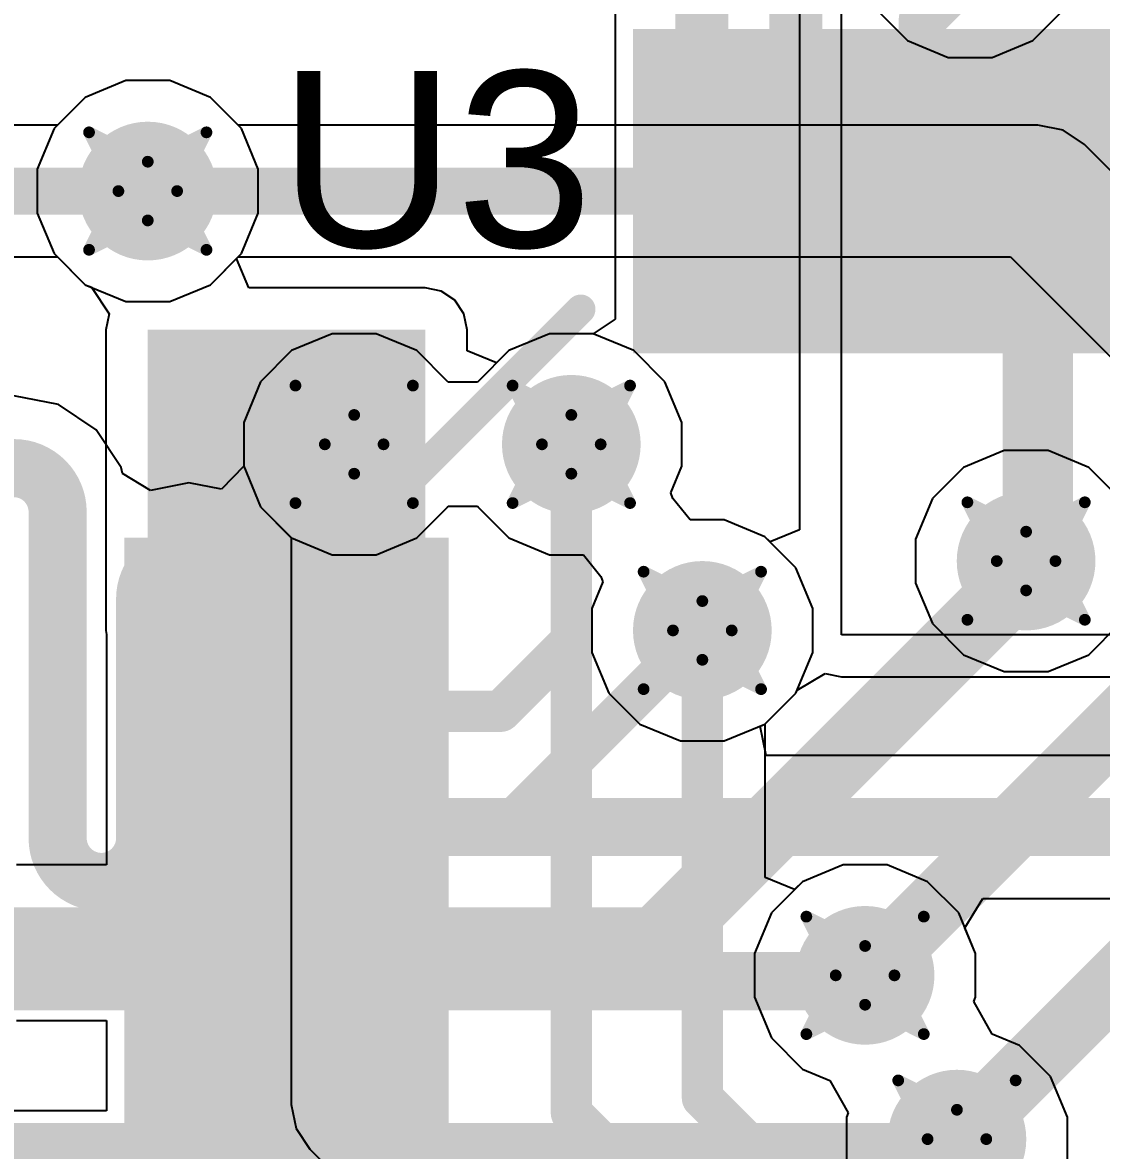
# Model space of a CAD drawing. Header units: inches. Extents: x -3 to 289, y -11 to 89.
# Drawn here: x 91.146 to 95.813, y 24.93 to 29.808 of the extents above; entities that cross this region are included whole.
import ezdxf

# ---------------------------------------------------------------- set-up
doc = ezdxf.new("R2010")
doc.units = ezdxf.units.IN
for name, color, linetype in [('Bottom Layer', 5, 'Continuous'), ('Drill Drawing', 1, 'Continuous'), ('Layer 1', 16, 'Continuous'), ('Layer 2', 76, 'Continuous'), ('Top Layer', 1, 'Continuous'), ('Top Overlay', 2, 'Continuous'), ('Top Paste', 8, 'Continuous'), ('Top Solder', 216, 'Continuous'), ('Via Holes', 16, 'Continuous')]:
    doc.layers.add(name, color=color, linetype=linetype)
doc.styles.add('Arial', font='', dxfattribs={"height": 0.2})
doc.styles.get('Arial').set_extended_font_data('Arial')

# ---------------------------------------------------------------- blocks, each defined once
blk = doc.blocks.new('EFM32WG380F256_B_QFP100R_10')
at = {"layer": 'Top Layer'}
for points in [[(3.35000092, 7.14999967), (3.35000092, 8.34999981), (3.65000032, 8.34999981), (3.65000032, 7.14999967)], [(3.84999992, 7.14999967), (3.84999992, 8.34999981), (4.14999932, 8.34999981), (4.14999932, 7.14999967)], [(4.35000146, 7.14999967), (4.35000146, 8.34999981), (4.65000086, 8.34999981), (4.65000086, 7.14999967)], [(4.85000046, 7.14999967), (4.85000046, 8.34999981), (5.149999859999999, 8.34999981), (5.149999859999999, 7.14999967)], [(5.350002, 7.14999967), (5.350002, 8.34999981), (5.6500014, 8.34999981), (5.6500014, 7.14999967)], [(5.850001, 7.14999967), (5.850001, 8.34999981), (6.1500004, 8.34999981), (6.1500004, 7.14999967)], [(7.14999967, 6.1500004), (8.34999981, 6.1500004), (8.34999981, 5.850001), (7.14999967, 5.850001)], [(7.14999967, 5.649998859999999), (8.34999981, 5.649998859999999), (8.34999981, 5.34999946), (7.14999967, 5.34999946)], [(7.14999967, 5.14999732), (8.34999981, 5.14999732), (8.34999981, 4.84999792), (7.14999967, 4.84999792)], [(7.14999967, 4.64999832), (8.34999981, 4.64999832), (8.34999981, 4.349998919999999), (7.14999967, 4.349998919999999)]]:
    blk.add_hatch(color=1, dxfattribs=at).paths.add_polyline_path(points)
at = {"layer": 'Top Paste'}
for points in [[(3.35000092, 7.14999967), (3.35000092, 8.34999981), (3.65000032, 8.34999981), (3.65000032, 7.14999967)], [(3.84999992, 7.14999967), (3.84999992, 8.34999981), (4.14999932, 8.34999981), (4.14999932, 7.14999967)], [(4.35000146, 7.14999967), (4.35000146, 8.34999981), (4.65000086, 8.34999981), (4.65000086, 7.14999967)], [(4.85000046, 7.14999967), (4.85000046, 8.34999981), (5.149999859999999, 8.34999981), (5.149999859999999, 7.14999967)], [(5.350002, 7.14999967), (5.350002, 8.34999981), (5.6500014, 8.34999981), (5.6500014, 7.14999967)], [(5.850001, 7.14999967), (5.850001, 8.34999981), (6.1500004, 8.34999981), (6.1500004, 7.14999967)], [(7.14999967, 6.1500004), (8.34999981, 6.1500004), (8.34999981, 5.850001), (7.14999967, 5.850001)], [(7.14999967, 5.649998859999999), (8.34999981, 5.649998859999999), (8.34999981, 5.34999946), (7.14999967, 5.34999946)], [(7.14999967, 5.14999732), (8.34999981, 5.14999732), (8.34999981, 4.84999792), (7.14999967, 4.84999792)], [(7.14999967, 4.64999832), (8.34999981, 4.64999832), (8.34999981, 4.349998919999999), (7.14999967, 4.349998919999999)]]:
    blk.add_hatch(color=8, dxfattribs=at).paths.add_polyline_path(points)
at = {"layer": 'Top Solder'}
for points in [[(3.24840092, 7.048399669999999), (3.24840092, 8.45159981), (3.75160032, 8.45159981), (3.75160032, 7.048399669999999)], [(3.74839992, 7.048399669999999), (3.74839992, 8.45159981), (4.25159932, 8.45159981), (4.25159932, 7.048399669999999)], [(4.248401459999999, 7.048399669999999), (4.248401459999999, 8.45159981), (4.75160086, 8.45159981), (4.75160086, 7.048399669999999)], [(4.74840046, 7.048399669999999), (4.74840046, 8.45159981), (5.25159986, 8.45159981), (5.25159986, 7.048399669999999)], [(5.248402, 7.048399669999999), (5.248402, 8.45159981), (5.7516014, 8.45159981), (5.7516014, 7.048399669999999)], [(5.748400999999999, 7.048399669999999), (5.748400999999999, 8.45159981), (6.2516004, 8.45159981), (6.2516004, 7.048399669999999)], [(7.048399669999999, 6.2516004), (8.45159981, 6.2516004), (8.45159981, 5.748400999999999), (7.048399669999999, 5.748400999999999)], [(7.048399669999999, 5.75159886), (8.45159981, 5.75159886), (8.45159981, 5.24839946), (7.048399669999999, 5.24839946)], [(7.048399669999999, 5.251597319999999), (8.45159981, 5.251597319999999), (8.45159981, 4.748397919999999), (7.048399669999999, 4.748397919999999)], [(7.048399669999999, 4.75159832), (8.45159981, 4.75159832), (8.45159981, 4.24839892), (7.048399669999999, 4.24839892)], [(7.048399669999999, 4.25159932), (8.45159981, 4.25159932), (8.45159981, 3.74839992), (7.048399669999999, 3.74839992)]]:
    blk.add_hatch(color=216, dxfattribs=at).paths.add_polyline_path(points)
at = {"layer": 'Top Overlay', "const_width": 0.127}
blk.add_lwpolyline([(6.476999999999999, 7.238999999999999), (7.238999999999999, 6.476999999999999)], dxfattribs=at)
at = {"layer": 'Top Overlay', "const_width": 0.0635}
for points in [[(6.445249999999999, 7.238999999999999, 1), (6.508749999999999, 7.238999999999999, 1)], [(7.207249999999999, 6.476999999999999, 1), (7.27075, 6.476999999999999, 1)]]:
    blk.add_lwpolyline(points, format="xyb", close=True, dxfattribs=at)

msp = doc.modelspace()

# ---------------------------------------------------------------- hatches: boundary and pattern name
at = {"layer": 'Bottom Layer'}
h = msp.add_hatch(color=5, dxfattribs=at)
edge = h.paths.add_edge_path()
edge.add_arc((91.6874976, 29.07884202), 0.2999994, 0, 360)
h = msp.add_hatch(color=5, dxfattribs=at)
edge = h.paths.add_edge_path()
edge.add_arc((92.58037617999999, 27.98362704), 0.2999994, 0, 360)
h = msp.add_hatch(color=5, dxfattribs=at)
edge = h.paths.add_edge_path()
edge.add_arc((93.51959198, 27.98362704), 0.2999994, 0, 360)
h = msp.add_hatch(color=5, dxfattribs=at)
edge = h.paths.add_edge_path()
edge.add_arc((95.48670005999999, 27.47884268), 0.2999994, 0, 360)
h = msp.add_hatch(color=5, dxfattribs=at)
edge = h.paths.add_edge_path()
edge.add_arc((94.08629137999999, 27.17884328), 0.2999994, 0, 360)
h = msp.add_hatch(color=5, dxfattribs=at)
edge = h.paths.add_edge_path()
edge.add_arc((94.79017618, 25.68717494), 0.2999994, 0, 360)
h = msp.add_hatch(color=5, dxfattribs=at)
edge = h.paths.add_edge_path()
edge.add_arc((95.18750075999999, 24.9788426), 0.2999994, 0, 360)
at = {"layer": 'Layer 1'}
h = msp.add_hatch(color=16, dxfattribs=at)
edge = h.paths.add_edge_path()
edge.add_arc((91.6874976, 29.07884202), 0.2999994, 0, 360)
h = msp.add_hatch(color=16, dxfattribs=at)
edge = h.paths.add_edge_path()
edge.add_arc((92.58037617999999, 27.98362704), 0.2999994, 0, 360)
h = msp.add_hatch(color=16, dxfattribs=at)
edge = h.paths.add_edge_path()
edge.add_arc((93.51959198, 27.98362704), 0.2999994, 0, 360)
h = msp.add_hatch(color=16, dxfattribs=at)
edge = h.paths.add_edge_path()
edge.add_arc((95.48670005999999, 27.47884268), 0.2999994, 0, 360)
h = msp.add_hatch(color=16, dxfattribs=at)
edge = h.paths.add_edge_path()
edge.add_arc((94.08629137999999, 27.17884328), 0.2999994, 0, 360)
h = msp.add_hatch(color=16, dxfattribs=at)
edge = h.paths.add_edge_path()
edge.add_arc((94.79017618, 25.68717494), 0.2999994, 0, 360)
h = msp.add_hatch(color=16, dxfattribs=at)
edge = h.paths.add_edge_path()
edge.add_arc((95.18750075999999, 24.9788426), 0.2999994, 0, 360)
at = {"layer": 'Layer 2'}
h = msp.add_hatch(color=76, dxfattribs=at)
edge = h.paths.add_edge_path()
edge.add_arc((91.6874976, 29.07884202), 0.2999994, 0, 360)
h = msp.add_hatch(color=76, dxfattribs=at)
edge = h.paths.add_edge_path()
edge.add_arc((92.58037617999999, 27.98362704), 0.2999994, 0, 360)
h = msp.add_hatch(color=76, dxfattribs=at)
edge = h.paths.add_edge_path()
edge.add_arc((93.51959198, 27.98362704), 0.2999994, 0, 360)
h = msp.add_hatch(color=76, dxfattribs=at)
edge = h.paths.add_edge_path()
edge.add_arc((95.48670005999999, 27.47884268), 0.2999994, 0, 360)
h = msp.add_hatch(color=76, dxfattribs=at)
edge = h.paths.add_edge_path()
edge.add_arc((94.08629137999999, 27.17884328), 0.2999994, 0, 360)
h = msp.add_hatch(color=76, dxfattribs=at)
edge = h.paths.add_edge_path()
edge.add_arc((94.79017618, 25.68717494), 0.2999994, 0, 360)
h = msp.add_hatch(color=76, dxfattribs=at)
edge = h.paths.add_edge_path()
edge.add_arc((95.18750075999999, 24.9788426), 0.2999994, 0, 360)
at = {"layer": 'Top Layer'}
h = msp.add_hatch(color=1, dxfattribs=at)
edge = h.paths.add_edge_path()
edge.add_arc((91.6874976, 29.07884202), 0.2999994, 0, 360)
msp.add_hatch(color=1, dxfattribs=at).paths.add_polyline_path([(91.6874976, 27.17884328), (92.88750027999998, 27.17884328), (92.88750027999998, 28.47884068), (91.6874976, 28.47884068)])
h = msp.add_hatch(color=1, dxfattribs=at)
edge = h.paths.add_edge_path()
edge.add_arc((92.58037617999999, 27.98362704), 0.2999994, 0, 360)
h = msp.add_hatch(color=1, dxfattribs=at)
edge = h.paths.add_edge_path()
edge.add_arc((93.51959198, 27.98362704), 0.2999994, 0, 360)
h = msp.add_hatch(color=1, dxfattribs=at)
edge = h.paths.add_edge_path()
edge.add_arc((95.48670005999999, 27.47884268), 0.2999994, 0, 360)
h = msp.add_hatch(color=1, dxfattribs=at)
edge = h.paths.add_edge_path()
edge.add_arc((94.08629137999999, 27.17884328), 0.2999994, 0, 360)
h = msp.add_hatch(color=1, dxfattribs=at)
edge = h.paths.add_edge_path()
edge.add_arc((94.79017618, 25.68717494), 0.2999994, 0, 360)
h = msp.add_hatch(color=1, dxfattribs=at)
edge = h.paths.add_edge_path()
edge.add_arc((95.18750075999999, 24.9788426), 0.2999994, 0, 360)
at = {"layer": 'Via Holes'}
h = msp.add_hatch(color=7, dxfattribs=at)
edge = h.paths.add_edge_path()
edge.add_arc((91.6874976, 29.07884202), 0.1499997, 0, 360)
h = msp.add_hatch(color=7, dxfattribs=at)
edge = h.paths.add_edge_path()
edge.add_arc((92.58037617999999, 27.98362704), 0.1499997, 0, 360)
h = msp.add_hatch(color=7, dxfattribs=at)
edge = h.paths.add_edge_path()
edge.add_arc((93.51959198, 27.98362704), 0.1499997, 0, 360)
h = msp.add_hatch(color=7, dxfattribs=at)
edge = h.paths.add_edge_path()
edge.add_arc((95.48670005999999, 27.47884268), 0.1499997, 0, 360)
h = msp.add_hatch(color=7, dxfattribs=at)
edge = h.paths.add_edge_path()
edge.add_arc((94.08629137999999, 27.17884328), 0.1499997, 0, 360)
h = msp.add_hatch(color=7, dxfattribs=at)
edge = h.paths.add_edge_path()
edge.add_arc((94.79017618, 25.68717494), 0.1499997, 0, 360)
h = msp.add_hatch(color=7, dxfattribs=at)
edge = h.paths.add_edge_path()
edge.add_arc((95.18750075999999, 24.9788426), 0.1499997, 0, 360)

# ---------------------------------------------------------------- linework, layer by layer
at = {"layer": 'Bottom Layer'}
for p, q in [((94.8396757, 29.86416176), (94.97408234, 29.72975512)), ((95.51538682, 29.72975512), (95.64979345999998, 29.86416176)), ((94.97408234, 29.72975512), (95.1496954, 29.6570146)), ((95.33977376, 29.6570146), (95.51538682, 29.72975512)), ((95.1496954, 29.6570146), (95.33977376, 29.6570146)), ((91.59245842, 29.55664142), (91.41684536, 29.4839009)), ((91.78253678, 29.55664142), (91.59245842, 29.55664142)), ((91.95814983999999, 29.4839009), (91.78253678, 29.55664142)), ((91.41684536, 29.4839009), (91.28243871999999, 29.34949426)), ((92.07833502, 29.36371572), (91.95814983999999, 29.4839009)), ((95.53748736, 29.36371572), (92.07833502, 29.36371572)), ((95.53750006, 29.36371826), (95.53748736, 29.36371572)), ((95.64651685999999, 29.34203174), (95.53750006, 29.36371826)), ((91.28243871999999, 29.34949426), (91.2096982, 29.1738812)), ((95.73893729999999, 29.28027926), (95.64651685999999, 29.34203174)), ((96.73892767999999, 28.28028634), (95.73893729999999, 29.28027926)), ((91.2096982, 29.1738812), (91.2096982, 28.98380284)), ((91.2096982, 28.98380284), (91.28243871999999, 28.80818978)), ((91.28243871999999, 28.80818978), (91.41684536, 28.67378314)), ((91.95814983999999, 28.67378314), (92.07833502, 28.79396832)), ((92.07833502, 28.79396832), (95.41949928, 28.79396832)), ((95.41949928, 28.79396832), (96.25262436, 27.96084578)), ((91.41684536, 28.67378314), (91.59245842, 28.60104262)), ((91.78253678, 28.60104262), (91.95814983999999, 28.67378314)), ((91.59245842, 28.60104262), (91.78253678, 28.60104262)), ((92.48533699999999, 28.46142644), (92.30972394, 28.38868592)), ((92.67541535999999, 28.46142644), (92.48533699999999, 28.46142644)), ((92.85102841999999, 28.38868592), (92.67541535999999, 28.46142644)), ((93.4245528, 28.46142644), (93.24893974, 28.38868592)), ((93.61463116, 28.46142644), (93.4245528, 28.46142644)), ((93.79024421999999, 28.38868592), (93.61463116, 28.46142644)), ((92.30972394, 28.38868592), (92.17531729999999, 28.25427928)), ((92.98543506, 28.25427928), (92.85102841999999, 28.38868592)), ((93.24893974, 28.38868592), (93.11453309999999, 28.25427928)), ((93.92465086, 28.25427928), (93.79024421999999, 28.38868592)), ((92.17531729999999, 28.25427928), (92.10257677999999, 28.07866622)), ((92.98648408, 28.2517469), (92.98543506, 28.25427928)), ((93.11348407999999, 28.2517469), (92.98648408, 28.2517469)), ((93.11453309999999, 28.25427928), (93.11348407999999, 28.2517469)), ((93.99739138, 28.07866622), (93.92465086, 28.25427928)), ((92.10257677999999, 28.07866622), (92.10257677999999, 27.88858786)), ((93.99739138, 27.88858786), (93.99739138, 28.07866622)), ((95.39166087999999, 27.95664208), (95.21604782, 27.88390156)), ((95.58173924, 27.95664208), (95.39166087999999, 27.95664208)), ((95.7573523, 27.88390156), (95.58173924, 27.95664208)), ((92.10257677999999, 27.88858786), (92.17531729999999, 27.7129748)), ((93.94991877999999, 27.77397798), (93.99739138, 27.88858786)), ((95.21604782, 27.88390156), (95.08164117999999, 27.74949492)), ((95.89175894, 27.74949492), (95.7573523, 27.88390156)), ((93.95836428, 27.75000546), (93.94991877999999, 27.77397798)), ((92.17531729999999, 27.7129748), (92.30972394, 27.57856816)), ((92.85102841999999, 27.57856816), (92.98543506, 27.7129748)), ((92.98543506, 27.7129748), (92.98648408, 27.71550718)), ((92.98648408, 27.71550718), (93.11348407999999, 27.71550718)), ((93.11348407999999, 27.71550718), (93.11453309999999, 27.7129748)), ((93.11453309999999, 27.7129748), (93.24893974, 27.57856816)), ((94.0342544, 27.65664268), (93.95836428, 27.75000546)), ((95.08164117999999, 27.74949492), (95.00890066, 27.57388186)), ((94.18133055999999, 27.65664268), (94.0342544, 27.65664268)), ((94.35694362, 27.58390216), (94.18133055999999, 27.65664268)), ((92.30972394, 27.57856816), (92.48533699999999, 27.50582764)), ((92.67541535999999, 27.50582764), (92.85102841999999, 27.57856816)), ((93.24893974, 27.57856816), (93.4245528, 27.50582764)), ((94.49135026, 27.44949552), (94.35694362, 27.58390216)), ((95.00890066, 27.57388186), (95.00890066, 27.3838035)), ((92.48533699999999, 27.50582764), (92.67541535999999, 27.50582764)), ((93.4245528, 27.50582764), (93.57162896, 27.50582764)), ((93.57162896, 27.50582764), (93.64751908, 27.41246486)), ((93.64751908, 27.41246486), (93.65596458, 27.38849234)), ((94.56409077999999, 27.27388246), (94.49135026, 27.44949552)), ((93.65596458, 27.38849234), (93.60849198, 27.27388246)), ((95.00890066, 27.3838035), (95.08164117999999, 27.20819044)), ((93.60849198, 27.27388246), (93.60849198, 27.0838041)), ((94.56409077999999, 27.0838041), (94.56409077999999, 27.27388246)), ((95.08164117999999, 27.20819044), (95.21604782, 27.0737838)), ((95.7573523, 27.0737838), (95.89175894, 27.20819044)), ((93.60849198, 27.0838041), (93.6812325, 26.90819103999999)), ((94.49135026, 26.90819103999999), (94.56409077999999, 27.0838041)), ((95.21604782, 27.0737838), (95.39166087999999, 27.00104328)), ((95.58173924, 27.00104328), (95.7573523, 27.0737838)), ((95.39166087999999, 27.00104328), (95.58173924, 27.00104328)), ((93.6812325, 26.90819103999999), (93.81563914, 26.7737844)), ((94.35694362, 26.7737844), (94.49135026, 26.90819103999999)), ((93.81563914, 26.7737844), (93.99125219999999, 26.70104388)), ((94.18133055999999, 26.70104388), (94.35694362, 26.7737844)), ((93.99125219999999, 26.70104388), (94.18133055999999, 26.70104388)), ((94.695137, 26.16497434), (94.51952393999998, 26.09223382)), ((94.88521535999999, 26.16497434), (94.695137, 26.16497434)), ((95.06082841999999, 26.09223382), (94.88521535999999, 26.16497434)), ((94.51952393999998, 26.09223382), (94.38511729999999, 25.95782718)), ((95.19523505999999, 25.95782718), (95.06082841999999, 26.09223382)), ((94.38511729999999, 25.95782718), (94.31237678, 25.78221412)), ((95.26797558, 25.78221412), (95.19523505999999, 25.95782718)), ((94.31237678, 25.78221412), (94.31237678, 25.59213576)), ((95.26797558, 25.59213576), (95.26797558, 25.78221412)), ((94.31237678, 25.59213576), (94.38511729999999, 25.4165227)), ((95.26045463999999, 25.57397476), (95.26797558, 25.59213576)), ((95.33953754, 25.4330327), (95.26045463999999, 25.57397476)), ((94.38511729999999, 25.4165227), (94.51952393999998, 25.28211606)), ((95.458153, 25.38390148), (95.33953754, 25.4330327)), ((95.59255963999999, 25.24949484), (95.458153, 25.38390148)), ((94.51952393999998, 25.28211606), (94.6381394, 25.23298484)), ((94.6381394, 25.23298484), (94.71722229999999, 25.09204278)), ((95.66530015999999, 25.07388178), (95.59255963999999, 25.24949484)), ((94.71722229999999, 25.09204278), (94.70970136, 25.07388178)), ((94.70970136, 25.07388178), (94.70970136, 24.88380342)), ((95.66530015999999, 24.88380342), (95.66530015999999, 25.07388178))]:
    msp.add_line(p, q, dxfattribs=at)
at = {"layer": 'Bottom Layer', "const_width": 0.2032}
for points in [[(91.6874976, 29.07884202), (95.53750006, 29.07884202)], [(95.53750006, 29.07884202), (96.53749805999999, 28.07884402)]]:
    msp.add_lwpolyline(points, dxfattribs=at)
at = {"layer": 'Bottom Layer', "const_width": 0.1016}
for points in [[(91.63669759999999, 29.07884202, 1), (91.7382976, 29.07884202, 1)], [(95.48670005999999, 29.07884202, 1), (95.58830006, 29.07884202, 1)], [(95.48670005999999, 29.07884202, 1), (95.58830006, 29.07884202, 1)]]:
    msp.add_lwpolyline(points, format="xyb", close=True, dxfattribs=at)
at = {"layer": 'Drill Drawing', "const_width": 0.0508}
for points in [[(91.4334976, 29.33284202), (91.6874976, 29.20584202)], [(91.4334976, 29.33284202), (91.5604976, 29.07884202)], [(91.6874976, 29.20584202), (91.94149759999999, 29.33284202)], [(91.8144976, 29.07884202), (91.94149759999999, 29.33284202)], [(91.4334976, 28.82484201999999), (91.5604976, 29.07884202)], [(91.8144976, 29.07884202), (91.94149759999999, 28.82484201999999)], [(91.4334976, 28.82484201999999), (91.6874976, 28.95184202)], [(91.6874976, 28.95184202), (91.94149759999999, 28.82484201999999)], [(92.32637618, 28.23762704), (92.58037617999999, 28.11062704)], [(92.32637618, 28.23762704), (92.45337617999999, 27.98362704)], [(92.58037617999999, 28.11062704), (92.83437617999999, 28.23762704)], [(92.70737618, 27.98362704), (92.83437617999999, 28.23762704)], [(93.26559198, 28.23762704), (93.51959198, 28.11062704)], [(93.26559198, 28.23762704), (93.39259197999999, 27.98362704)], [(93.51959198, 28.11062704), (93.77359197999999, 28.23762704)], [(93.64659198, 27.98362704), (93.77359197999999, 28.23762704)], [(92.32637618, 27.72962704), (92.45337617999999, 27.98362704)], [(92.70737618, 27.98362704), (92.83437617999999, 27.72962704)], [(93.26559198, 27.72962704), (93.39259197999999, 27.98362704)], [(93.64659198, 27.98362704), (93.77359197999999, 27.72962704)], [(92.32637618, 27.72962704), (92.58037617999999, 27.85662704)], [(92.58037617999999, 27.85662704), (92.83437617999999, 27.72962704)], [(93.26559198, 27.72962704), (93.51959198, 27.85662704)], [(93.51959198, 27.85662704), (93.77359197999999, 27.72962704)], [(95.23270006, 27.73284268), (95.48670005999999, 27.60584268)], [(95.23270006, 27.73284268), (95.35970006, 27.47884268)], [(95.48670005999999, 27.60584268), (95.74070006, 27.73284268)], [(95.61370006, 27.47884268), (95.74070006, 27.73284268)], [(95.23270006, 27.22484267999999), (95.35970006, 27.47884268)], [(95.61370006, 27.47884268), (95.74070006, 27.22484267999999)], [(93.83229138, 27.43284328), (94.08629137999999, 27.30584328)], [(93.83229138, 27.43284328), (93.95929138, 27.17884328)], [(94.08629137999999, 27.30584328), (94.34029138, 27.43284328)], [(94.21329137999999, 27.17884328), (94.34029138, 27.43284328)], [(95.23270006, 27.22484267999999), (95.48670005999999, 27.35184268)], [(95.48670005999999, 27.35184268), (95.74070006, 27.22484267999999)], [(93.83229138, 26.92484328), (93.95929138, 27.17884328)], [(94.21329137999999, 27.17884328), (94.34029138, 26.92484328)], [(93.83229138, 26.92484328), (94.08629137999999, 27.05184328)], [(94.08629137999999, 27.05184328), (94.34029138, 26.92484328)], [(94.53617617999998, 25.94117494), (94.79017618, 25.81417494)], [(94.53617617999998, 25.94117494), (94.66317618, 25.68717494)], [(94.79017618, 25.81417494), (95.04417618, 25.94117494)], [(94.91717618, 25.68717494), (95.04417618, 25.94117494)], [(94.53617617999998, 25.43317494), (94.66317618, 25.68717494)], [(94.91717618, 25.68717494), (95.04417618, 25.43317494)], [(94.53617617999998, 25.43317494), (94.79017618, 25.56017494)], [(94.79017618, 25.56017494), (95.04417618, 25.43317494)], [(94.93350076, 25.2328426), (95.18750075999999, 25.1058426)], [(94.93350076, 25.2328426), (95.06050076, 24.9788426)], [(95.18750075999999, 25.1058426), (95.44150076, 25.2328426)], [(95.31450075999999, 24.9788426), (95.44150076, 25.2328426)], [(94.93350076, 24.7248426), (95.06050076, 24.9788426)], [(95.31450075999999, 24.9788426), (95.44150076, 24.7248426)]]:
    msp.add_lwpolyline(points, dxfattribs=at)
at = {"layer": 'Drill Drawing', "const_width": 0.0254}
for points in [[(91.4207976, 29.33284202, 1), (91.44619759999999, 29.33284202, 1)], [(91.4207976, 29.33284202, 1), (91.44619759999999, 29.33284202, 1)], [(91.9287976, 29.33284202, 1), (91.9541976, 29.33284202, 1)], [(91.9287976, 29.33284202, 1), (91.9541976, 29.33284202, 1)], [(91.67479759999999, 29.20584202, 1), (91.7001976, 29.20584202, 1)], [(91.67479759999999, 29.20584202, 1), (91.7001976, 29.20584202, 1)], [(91.5477976, 29.07884202, 1), (91.57319759999999, 29.07884202, 1)], [(91.5477976, 29.07884202, 1), (91.57319759999999, 29.07884202, 1)], [(91.80179759999999, 29.07884202, 1), (91.82719759999999, 29.07884202, 1)], [(91.80179759999999, 29.07884202, 1), (91.82719759999999, 29.07884202, 1)], [(91.67479759999999, 28.95184202, 1), (91.7001976, 28.95184202, 1)], [(91.67479759999999, 28.95184202, 1), (91.7001976, 28.95184202, 1)], [(91.4207976, 28.82484201999999, 1), (91.44619759999999, 28.82484201999999, 1)], [(91.4207976, 28.82484201999999, 1), (91.44619759999999, 28.82484201999999, 1)], [(91.9287976, 28.82484201999999, 1), (91.9541976, 28.82484201999999, 1)], [(91.9287976, 28.82484201999999, 1), (91.9541976, 28.82484201999999, 1)], [(92.31367617999999, 28.23762704, 1), (92.33907617999999, 28.23762704, 1)], [(92.31367617999999, 28.23762704, 1), (92.33907617999999, 28.23762704, 1)], [(92.82167618, 28.23762704, 1), (92.84707617999999, 28.23762704, 1)], [(92.82167618, 28.23762704, 1), (92.84707617999999, 28.23762704, 1)], [(93.25289198, 28.23762704, 1), (93.27829197999999, 28.23762704, 1)], [(93.25289198, 28.23762704, 1), (93.27829197999999, 28.23762704, 1)], [(93.76089198, 28.23762704, 1), (93.78629198, 28.23762704, 1)], [(93.76089198, 28.23762704, 1), (93.78629198, 28.23762704, 1)], [(92.56767617999999, 28.11062704, 1), (92.59307618, 28.11062704, 1)], [(92.56767617999999, 28.11062704, 1), (92.59307618, 28.11062704, 1)], [(93.50689197999999, 28.11062704, 1), (93.53229198, 28.11062704, 1)], [(93.50689197999999, 28.11062704, 1), (93.53229198, 28.11062704, 1)], [(92.44067618, 27.98362704, 1), (92.46607618, 27.98362704, 1)], [(92.44067618, 27.98362704, 1), (92.46607618, 27.98362704, 1)], [(92.69467618, 27.98362704, 1), (92.72007617999999, 27.98362704, 1)], [(92.69467618, 27.98362704, 1), (92.72007617999999, 27.98362704, 1)], [(93.37989198, 27.98362704, 1), (93.40529197999999, 27.98362704, 1)], [(93.37989198, 27.98362704, 1), (93.40529197999999, 27.98362704, 1)], [(93.63389197999999, 27.98362704, 1), (93.65929198, 27.98362704, 1)], [(93.63389197999999, 27.98362704, 1), (93.65929198, 27.98362704, 1)], [(92.56767617999999, 27.85662704, 1), (92.59307618, 27.85662704, 1)], [(92.56767617999999, 27.85662704, 1), (92.59307618, 27.85662704, 1)], [(93.50689197999999, 27.85662704, 1), (93.53229198, 27.85662704, 1)], [(93.50689197999999, 27.85662704, 1), (93.53229198, 27.85662704, 1)], [(92.31367617999999, 27.72962704, 1), (92.33907617999999, 27.72962704, 1)], [(92.31367617999999, 27.72962704, 1), (92.33907617999999, 27.72962704, 1)], [(92.82167618, 27.72962704, 1), (92.84707617999999, 27.72962704, 1)], [(92.82167618, 27.72962704, 1), (92.84707617999999, 27.72962704, 1)], [(93.25289198, 27.72962704, 1), (93.27829197999999, 27.72962704, 1)], [(93.25289198, 27.72962704, 1), (93.27829197999999, 27.72962704, 1)], [(93.76089198, 27.72962704, 1), (93.78629198, 27.72962704, 1)], [(93.76089198, 27.72962704, 1), (93.78629198, 27.72962704, 1)], [(95.22000005999999, 27.73284268, 1), (95.24540006, 27.73284268, 1)], [(95.22000005999999, 27.73284268, 1), (95.24540006, 27.73284268, 1)], [(95.72800005999999, 27.73284268, 1), (95.75340006, 27.73284268, 1)], [(95.72800005999999, 27.73284268, 1), (95.75340006, 27.73284268, 1)], [(95.47400006, 27.60584268, 1), (95.49940006, 27.60584268, 1)], [(95.47400006, 27.60584268, 1), (95.49940006, 27.60584268, 1)], [(95.34700006, 27.47884268, 1), (95.37240005999999, 27.47884268, 1)], [(95.34700006, 27.47884268, 1), (95.37240005999999, 27.47884268, 1)], [(95.60100005999999, 27.47884268, 1), (95.62640006, 27.47884268, 1)], [(95.60100005999999, 27.47884268, 1), (95.62640006, 27.47884268, 1)], [(93.81959137999999, 27.43284328, 1), (93.84499138, 27.43284328, 1)], [(93.81959137999999, 27.43284328, 1), (93.84499138, 27.43284328, 1)], [(94.32759137999999, 27.43284328, 1), (94.35299137999999, 27.43284328, 1)], [(94.32759137999999, 27.43284328, 1), (94.35299137999999, 27.43284328, 1)], [(95.47400006, 27.35184268, 1), (95.49940006, 27.35184268, 1)], [(95.47400006, 27.35184268, 1), (95.49940006, 27.35184268, 1)], [(94.07359138, 27.30584328, 1), (94.09899138, 27.30584328, 1)], [(94.07359138, 27.30584328, 1), (94.09899138, 27.30584328, 1)], [(95.22000005999999, 27.22484267999999, 1), (95.24540006, 27.22484267999999, 1)], [(95.22000005999999, 27.22484267999999, 1), (95.24540006, 27.22484267999999, 1)], [(95.72800005999999, 27.22484267999999, 1), (95.75340006, 27.22484267999999, 1)], [(95.72800005999999, 27.22484267999999, 1), (95.75340006, 27.22484267999999, 1)], [(93.94659137999999, 27.17884328, 1), (93.97199138, 27.17884328, 1)], [(93.94659137999999, 27.17884328, 1), (93.97199138, 27.17884328, 1)], [(94.20059137999999, 27.17884328, 1), (94.22599138, 27.17884328, 1)], [(94.20059137999999, 27.17884328, 1), (94.22599138, 27.17884328, 1)], [(94.07359138, 27.05184328, 1), (94.09899138, 27.05184328, 1)], [(94.07359138, 27.05184328, 1), (94.09899138, 27.05184328, 1)], [(93.81959137999999, 26.92484328, 1), (93.84499138, 26.92484328, 1)], [(93.81959137999999, 26.92484328, 1), (93.84499138, 26.92484328, 1)], [(94.32759137999999, 26.92484328, 1), (94.35299137999999, 26.92484328, 1)], [(94.32759137999999, 26.92484328, 1), (94.35299137999999, 26.92484328, 1)], [(94.52347618, 25.94117494, 1), (94.54887618, 25.94117494, 1)], [(94.52347618, 25.94117494, 1), (94.54887618, 25.94117494, 1)], [(95.03147618, 25.94117494, 1), (95.05687617999999, 25.94117494, 1)], [(95.03147618, 25.94117494, 1), (95.05687617999999, 25.94117494, 1)], [(94.77747618, 25.81417494, 1), (94.80287617999998, 25.81417494, 1)], [(94.77747618, 25.81417494, 1), (94.80287617999998, 25.81417494, 1)], [(94.65047618, 25.68717494, 1), (94.67587617999999, 25.68717494, 1)], [(94.65047618, 25.68717494, 1), (94.67587617999999, 25.68717494, 1)], [(94.90447617999999, 25.68717494, 1), (94.92987618, 25.68717494, 1)], [(94.90447617999999, 25.68717494, 1), (94.92987618, 25.68717494, 1)], [(94.77747618, 25.56017494, 1), (94.80287617999998, 25.56017494, 1)], [(94.77747618, 25.56017494, 1), (94.80287617999998, 25.56017494, 1)], [(94.52347618, 25.43317494, 1), (94.54887618, 25.43317494, 1)], [(94.52347618, 25.43317494, 1), (94.54887618, 25.43317494, 1)], [(95.03147618, 25.43317494, 1), (95.05687617999999, 25.43317494, 1)], [(95.03147618, 25.43317494, 1), (95.05687617999999, 25.43317494, 1)], [(94.92080075999999, 25.2328426, 1), (94.94620076, 25.2328426, 1)], [(94.92080075999999, 25.2328426, 1), (94.94620076, 25.2328426, 1)], [(95.42880076, 25.2328426, 1), (95.45420075999999, 25.2328426, 1)], [(95.42880076, 25.2328426, 1), (95.45420075999999, 25.2328426, 1)], [(95.17480076, 25.1058426, 1), (95.20020076, 25.1058426, 1)], [(95.17480076, 25.1058426, 1), (95.20020076, 25.1058426, 1)], [(95.04780075999999, 24.9788426, 1), (95.07320075999999, 24.9788426, 1)], [(95.04780075999999, 24.9788426, 1), (95.07320075999999, 24.9788426, 1)], [(95.30180075999999, 24.9788426, 1), (95.32720076, 24.9788426, 1)], [(95.30180075999999, 24.9788426, 1), (95.32720076, 24.9788426, 1)]]:
    msp.add_lwpolyline(points, format="xyb", close=True, dxfattribs=at)
at = {"layer": 'Layer 1'}
for p, q in [((94.8396757, 29.86416176), (94.97408234, 29.72975512)), ((95.51538682, 29.72975512), (95.64979345999998, 29.86416176)), ((94.97408234, 29.72975512), (95.1496954, 29.6570146)), ((95.33977376, 29.6570146), (95.51538682, 29.72975512)), ((95.1496954, 29.6570146), (95.33977376, 29.6570146)), ((91.59245842, 29.55664142), (91.41684536, 29.4839009)), ((91.78253678, 29.55664142), (91.59245842, 29.55664142)), ((91.95814983999999, 29.4839009), (91.78253678, 29.55664142)), ((91.41684536, 29.4839009), (91.28243871999999, 29.34949426)), ((92.09255648, 29.34949426), (91.95814983999999, 29.4839009)), ((91.28243871999999, 29.34949426), (91.2096982, 29.1738812)), ((92.165297, 29.1738812), (92.09255648, 29.34949426)), ((91.2096982, 29.1738812), (91.2096982, 28.98380284)), ((92.165297, 28.98380284), (92.165297, 29.1738812)), ((91.2096982, 28.98380284), (91.28243871999999, 28.80818978)), ((92.09255648, 28.80818978), (92.165297, 28.98380284)), ((91.28243871999999, 28.80818978), (91.41684536, 28.67378314)), ((91.95814983999999, 28.67378314), (92.09255648, 28.80818978)), ((91.41684536, 28.67378314), (91.59245842, 28.60104262)), ((91.78253678, 28.60104262), (91.95814983999999, 28.67378314)), ((91.59245842, 28.60104262), (91.78253678, 28.60104262)), ((92.48533699999999, 28.46142644), (92.30972394, 28.38868592)), ((92.67541535999999, 28.46142644), (92.48533699999999, 28.46142644)), ((92.85102841999999, 28.38868592), (92.67541535999999, 28.46142644)), ((93.4245528, 28.46142644), (93.24893974, 28.38868592)), ((93.61463116, 28.46142644), (93.4245528, 28.46142644)), ((93.79024421999999, 28.38868592), (93.61463116, 28.46142644)), ((92.30972394, 28.38868592), (92.17531729999999, 28.25427928)), ((92.98543506, 28.25427928), (92.85102841999999, 28.38868592)), ((93.24893974, 28.38868592), (93.11453309999999, 28.25427928)), ((93.92465086, 28.25427928), (93.79024421999999, 28.38868592)), ((92.17531729999999, 28.25427928), (92.10257677999999, 28.07866622)), ((92.98648408, 28.2517469), (92.98543506, 28.25427928)), ((93.11348407999999, 28.2517469), (92.98648408, 28.2517469)), ((93.11453309999999, 28.25427928), (93.11348407999999, 28.2517469)), ((93.99739138, 28.07866622), (93.92465086, 28.25427928)), ((91.30073433999999, 28.15554694), (91.10846903999999, 28.19379172)), ((91.46372868, 28.04663682), (91.30073433999999, 28.15554694)), ((91.5726388, 27.88364248), (91.46372868, 28.04663682)), ((92.10257677999999, 28.07866622), (92.10257677999999, 27.8885904)), ((93.99739138, 27.88858786), (93.99739138, 28.07866622)), ((95.39166087999999, 27.95664208), (95.21604782, 27.88390156)), ((95.58173924, 27.95664208), (95.39166087999999, 27.95664208)), ((95.7573523, 27.88390156), (95.58173924, 27.95664208)), ((91.57798804, 27.8567515), (91.5726388, 27.88364248)), ((91.69978612, 27.78450882), (91.57798804, 27.8567515)), ((92.10257677999999, 27.8885904), (92.00617869999999, 27.78944404)), ((93.94991877999999, 27.77397798), (93.99739138, 27.88858786)), ((95.21604782, 27.88390156), (95.08164117999999, 27.74949492)), ((95.89175894, 27.74949492), (95.7573523, 27.88390156)), ((91.86538904, 27.81745008), (91.69978612, 27.78450882)), ((92.00617869999999, 27.78944404), (91.86538904, 27.81745008)), ((93.95836428, 27.75000546), (93.94991877999999, 27.77397798)), ((94.0342544, 27.65664268), (93.95836428, 27.75000546)), ((95.08164117999999, 27.74949492), (95.00890066, 27.57388186)), ((94.18133055999999, 27.65664268), (94.0342544, 27.65664268)), ((94.35694362, 27.58390216), (94.18133055999999, 27.65664268)), ((94.49135026, 27.44949552), (94.35694362, 27.58390216)), ((95.00890066, 27.57388186), (95.00890066, 27.3838035)), ((94.56409077999999, 27.27388246), (94.49135026, 27.44949552)), ((95.00890066, 27.3838035), (95.08164117999999, 27.20819044)), ((94.56409077999999, 27.0838041), (94.56409077999999, 27.27388246)), ((95.08164117999999, 27.20819044), (95.21604782, 27.0737838)), ((95.7573523, 27.0737838), (95.89175894, 27.20819044)), ((94.49135026, 26.90819103999999), (94.56409077999999, 27.0838041)), ((95.21604782, 27.0737838), (95.39166087999999, 27.00104328)), ((95.58173924, 27.00104328), (95.7573523, 27.0737838)), ((95.39166087999999, 27.00104328), (95.58173924, 27.00104328)), ((94.35694362, 26.7737844), (94.49135026, 26.90819103999999)), ((94.33650678, 26.76531858), (94.35694362, 26.7737844)), ((94.36176961999999, 26.63831858), (94.33650678, 26.76531858)), ((97.149666, 26.63831858), (94.36176961999999, 26.63831858)), ((95.22234956, 25.89236376), (95.2996316, 26.0193663)), ((95.2996316, 26.0193663), (97.149666, 26.0193663)), ((95.26797558, 25.78221412), (95.22234956, 25.89236376)), ((95.26797558, 25.59213576), (95.26797558, 25.78221412)), ((95.26045463999999, 25.57397476), (95.26797558, 25.59213576)), ((95.33953754, 25.4330327), (95.26045463999999, 25.57397476)), ((95.458153, 25.38390148), (95.33953754, 25.4330327)), ((95.59255963999999, 25.24949484), (95.458153, 25.38390148)), ((95.66530015999999, 25.07388178), (95.59255963999999, 25.24949484)), ((95.66530015999999, 24.88380342), (95.66530015999999, 25.07388178))]:
    msp.add_line(p, q, dxfattribs=at)
at = {"layer": 'Layer 1', "const_width": 0.25146}
for points in [[(90.91923904, 27.69137718, -0.9999999999999999), (91.29769904, 27.69137718)], [(91.67615904, 27.31503554, -0.9999999999999999), (92.05461903999999, 27.31503554)], [(92.30607904, 26.32884244, -0.4142135623730951), (92.05461903999999, 26.58030244)], [(91.67615904, 26.28026494, -0.9999999999999999), (91.29769904, 26.28026494)]]:
    msp.add_lwpolyline(points, format="xyb", dxfattribs=at)
for points in [[(91.29769904, 26.28026494), (91.29769904, 27.69137718)], [(91.67615904, 26.28026494), (91.67615904, 27.31503554)], [(92.05461903999999, 26.58030244), (92.05461903999999, 27.31503554)], [(92.30607904, 26.32884244), (97.51233481999999, 26.32884244)], [(94.76477618, 25.66177494), (94.79017618, 25.68717494)], [(82.55163322, 25.66177494), (94.76477618, 25.66177494)], [(95.13094765999999, 24.9222895), (95.18750075999999, 24.9788426)], [(77.87731693999999, 24.9222895), (95.13094765999999, 24.9222895)]]:
    msp.add_lwpolyline(points, dxfattribs=at)
at = {"layer": 'Layer 1', "const_width": 0.12573}
for points in [[(91.23483404, 27.69137718, 1), (91.36056404, 27.69137718, 1)], [(91.23483404, 27.69137718, 1), (91.36056404, 27.69137718, 1)], [(91.61329404, 27.31503554, 1), (91.73902404, 27.31503554, 1)], [(91.61329404, 27.31503554, 1), (91.73902404, 27.31503554, 1)], [(91.99175403999999, 27.31503554, 1), (92.11748404, 27.31503554, 1)], [(91.99175403999999, 27.31503554, 1), (92.11748404, 27.31503554, 1)], [(91.99175403999999, 26.58030244, 1), (92.11748404, 26.58030244, 1)], [(91.99175403999999, 26.58030244, 1), (92.11748404, 26.58030244, 1)], [(92.24321404, 26.32884244, 1), (92.36894404, 26.32884244, 1)], [(92.24321404, 26.32884244, 1), (92.36894404, 26.32884244, 1)], [(91.23483404, 26.28026494, 1), (91.36056404, 26.28026494, 1)], [(91.23483404, 26.28026494, 1), (91.36056404, 26.28026494, 1)], [(91.61329404, 26.28026494, 1), (91.73902404, 26.28026494, 1)], [(91.61329404, 26.28026494, 1), (91.73902404, 26.28026494, 1)], [(94.72731118, 25.68717494, 1), (94.85304117999999, 25.68717494, 1)], [(94.70191118, 25.66177494, 1), (94.82764118, 25.66177494, 1)], [(94.70191118, 25.66177494, 1), (94.82764118, 25.66177494, 1)], [(95.12463575999999, 24.9788426, 1), (95.25036576, 24.9788426, 1)], [(95.06808266, 24.9222895, 1), (95.19381265999999, 24.9222895, 1)], [(95.06808266, 24.9222895, 1), (95.19381265999999, 24.9222895, 1)]]:
    msp.add_lwpolyline(points, format="xyb", close=True, dxfattribs=at)
at = {"layer": 'Layer 2'}
for p, q in [((94.50621688, 29.89968112), (94.50621688, 27.61423484)), ((94.68749921999999, 27.159585), (94.68749921999999, 29.89968112)), ((94.8396757, 29.86416176), (94.97408234, 29.72975512)), ((95.51538682, 29.72975512), (95.64852092, 29.86288922)), ((94.97408234, 29.72975512), (95.1496954, 29.6570146)), ((95.33977376, 29.6570146), (95.51538682, 29.72975512)), ((95.1496954, 29.6570146), (95.33977376, 29.6570146)), ((91.59245842, 29.55664142), (91.41684536, 29.4839009)), ((91.78253678, 29.55664142), (91.59245842, 29.55664142)), ((91.95814983999999, 29.4839009), (91.78253678, 29.55664142)), ((91.41684536, 29.4839009), (91.28243871999999, 29.34949426)), ((92.09255648, 29.34949426), (91.95814983999999, 29.4839009)), ((91.28243871999999, 29.34949426), (91.2096982, 29.1738812)), ((92.165297, 29.1738812), (92.09255648, 29.34949426)), ((91.2096982, 29.1738812), (91.2096982, 28.98380284)), ((92.165297, 28.98380284), (92.165297, 29.1738812)), ((91.2096982, 28.98380284), (91.28243871999999, 28.80818978)), ((92.09255648, 28.80818978), (92.165297, 28.98380284)), ((91.28243871999999, 28.80818978), (91.41684536, 28.67378314)), ((91.95814983999999, 28.67378314), (92.09255648, 28.80818978)), ((91.41684536, 28.67378314), (91.59245842, 28.60104262)), ((91.78253678, 28.60104262), (91.95814983999999, 28.67378314)), ((91.59245842, 28.60104262), (91.78253678, 28.60104262)), ((92.48533699999999, 28.46142644), (92.30972394, 28.38868592)), ((92.67541535999999, 28.46142644), (92.48533699999999, 28.46142644)), ((92.85102841999999, 28.38868592), (92.67541535999999, 28.46142644)), ((93.4245528, 28.46142644), (93.24893974, 28.38868592)), ((93.61463116, 28.46142644), (93.4245528, 28.46142644)), ((93.79024421999999, 28.38868592), (93.61463116, 28.46142644)), ((92.30972394, 28.38868592), (92.17531729999999, 28.25427928)), ((92.98543506, 28.25427928), (92.85102841999999, 28.38868592)), ((93.24893974, 28.38868592), (93.11453309999999, 28.25427928)), ((93.92465086, 28.25427928), (93.79024421999999, 28.38868592)), ((92.17531729999999, 28.25427928), (92.10257677999999, 28.07866622)), ((92.98648408, 28.2517469), (92.98543506, 28.25427928)), ((93.11348407999999, 28.2517469), (92.98648408, 28.2517469)), ((93.11453309999999, 28.25427928), (93.11348407999999, 28.2517469)), ((93.99739138, 28.07866622), (93.92465086, 28.25427928)), ((92.10257677999999, 28.07866622), (92.10257677999999, 27.88858786)), ((93.99739138, 27.88858786), (93.99739138, 28.07866622)), ((92.10257677999999, 27.88858786), (92.17531729999999, 27.7129748)), ((93.94991877999999, 27.77397798), (93.99739138, 27.88858786)), ((93.95836428, 27.75000546), (93.94991877999999, 27.77397798)), ((92.17531729999999, 27.7129748), (92.3084514, 27.5798407)), ((94.0342544, 27.65664268), (93.95836428, 27.75000546)), ((94.18133055999999, 27.65664268), (94.0342544, 27.65664268)), ((94.35694362, 27.58390216), (94.18133055999999, 27.65664268)), ((94.50621688, 27.61423484), (94.37921687999999, 27.5616289)), ((92.3084514, 27.5798407), (92.3084514, 25.12837494)), ((94.37921687999999, 27.5616289), (94.35694362, 27.58390216)), ((114.6048, 27.159585), (94.68749921999999, 27.159585)), ((94.49650138, 26.92062688), (94.61812927999999, 26.99210248)), ((94.61812927999999, 26.99210248), (94.68749921999999, 26.97830266)), ((94.68749921999999, 26.97830266), (109.3921358, 26.97830266)), ((94.35821615999998, 26.77505694), (94.49135026, 26.90819103999999)), ((94.49135026, 26.90819103999999), (94.49650138, 26.92062688)), ((94.35821615999998, 26.11053198), (94.35821615999998, 26.77505694)), ((94.695137, 26.16497434), (94.51952393999998, 26.09223382)), ((94.88521535999999, 26.16497434), (94.695137, 26.16497434)), ((95.06082841999999, 26.09223382), (94.88521535999999, 26.16497434)), ((94.48521616, 26.05792604), (94.35821615999998, 26.11053198)), ((94.51952393999998, 26.09223382), (94.48521616, 26.05792604)), ((95.19523505999999, 25.95782718), (95.06082841999999, 26.09223382)), ((95.26797558, 25.78221412), (95.19523505999999, 25.95782718)), ((95.26797558, 25.59213576), (95.26797558, 25.78221412)), ((95.26045463999999, 25.57397476), (95.26797558, 25.59213576)), ((95.33953754, 25.4330327), (95.26045463999999, 25.57397476)), ((95.458153, 25.38390148), (95.33953754, 25.4330327)), ((95.59255963999999, 25.24949484), (95.458153, 25.38390148)), ((95.66530015999999, 25.07388178), (95.59255963999999, 25.24949484)), ((92.3084514, 25.12837494), (92.32914985999999, 25.02431368)), ((95.66530015999999, 24.88380342), (95.66530015999999, 25.07388178)), ((92.32914985999999, 25.02431368), (92.38809564, 24.9360944)), ((92.38809564, 24.9360944), (94.02465574, 23.2995343))]:
    msp.add_line(p, q, dxfattribs=at)
at = {"layer": 'Layer 2', "const_width": 0.1778}
for points in [[(92.58037617999999, 25.12837494), (92.58037617999999, 27.98362704)], [(93.51959198, 25.09189038), (93.51959198, 27.98362704)], [(94.08629137999999, 25.15711758), (94.08629137999999, 27.17884328)], [(92.58037617999999, 25.12837494), (94.21693627999998, 23.49181484)], [(94.08629137999999, 25.15711758), (95.0317759, 24.21163306)], [(93.51959198, 25.09189038), (94.76406752, 23.84741484)]]:
    msp.add_lwpolyline(points, dxfattribs=at)
at = {"layer": 'Layer 2', "const_width": 0.0889}
for points in [[(92.53592617999999, 27.98362704, 1), (92.62482617999999, 27.98362704, 1)], [(93.47514198, 27.98362704, 1), (93.56404198, 27.98362704, 1)], [(94.04184138, 27.17884328, 1), (94.13074137999999, 27.17884328, 1)], [(92.53592617999999, 25.12837494, 1), (92.62482617999999, 25.12837494, 1)], [(92.53592617999999, 25.12837494, 1), (92.62482617999999, 25.12837494, 1)], [(94.04184138, 25.15711758, 1), (94.13074137999999, 25.15711758, 1)], [(94.04184138, 25.15711758, 1), (94.13074137999999, 25.15711758, 1)], [(93.47514198, 25.09189038, 1), (93.56404198, 25.09189038, 1)], [(93.47514198, 25.09189038, 1), (93.56404198, 25.09189038, 1)]]:
    msp.add_lwpolyline(points, format="xyb", close=True, dxfattribs=at)
at = {"layer": 'Top Layer'}
for p, q in [((93.70969828, 29.85664082), (93.70969828, 28.5249493)), ((91.59245842, 29.55664142), (91.41684536, 29.4839009)), ((91.78253678, 29.55664142), (91.59245842, 29.55664142)), ((91.95814983999999, 29.4839009), (91.78253678, 29.55664142)), ((91.41684536, 29.4839009), (91.29666018, 29.36371572)), ((92.09255648, 29.34949426), (91.95814983999999, 29.4839009)), ((91.29666018, 29.36371572), (88.17910481999999, 29.36371572)), ((92.165297, 29.1738812), (92.09255648, 29.34949426)), ((92.165297, 28.98380284), (92.165297, 29.1738812)), ((92.09255648, 28.80818978), (92.165297, 28.98380284)), ((88.06111674, 28.79396832), (91.29666018, 28.79396832)), ((91.29666018, 28.79396832), (91.41684536, 28.67378314)), ((92.07148972, 28.78712302), (92.09255648, 28.80818978)), ((92.12409566, 28.66012302), (92.07148972, 28.78712302)), ((91.41684536, 28.67378314), (91.44373125999999, 28.66264524)), ((91.44373125999999, 28.66264524), (91.52001508, 28.54821062)), ((92.88750027999998, 28.66012302), (92.12409566, 28.66012302)), ((92.95687276, 28.6463232), (92.88750027999998, 28.66012302)), ((93.01568646, 28.60702685999999), (92.95687276, 28.6463232)), ((93.05498279999999, 28.54821316), (93.01568646, 28.60702685999999)), ((91.52001508, 28.54821062), (91.50621525999999, 28.47884068)), ((93.06878262, 28.47884068), (93.05498279999999, 28.54821316)), ((93.70969828, 28.5249493), (93.61462861999999, 28.46142644)), ((91.50621525999999, 28.47884068), (91.50621525999999, 27.17884328)), ((93.06878262, 28.38813474), (93.06878262, 28.47884068)), ((93.4245528, 28.46142644), (93.24893974, 28.38868592)), ((93.61462861999999, 28.46142644), (93.4245528, 28.46142644)), ((93.19578262, 28.3355288), (93.06878262, 28.38813474)), ((93.24893974, 28.38868592), (93.19578262, 28.3355288)), ((91.50621525999999, 27.17884328), (91.50970013999999, 27.1613249)), ((91.50970013999999, 27.1613249), (91.50970013999999, 26.16551282)), ((91.50970013999999, 26.16551282), (91.11986347999999, 26.16551282)), ((91.11986347999999, 25.49217406), (91.50970013999999, 25.49217406)), ((91.50970013999999, 25.49217406), (91.50970013999999, 25.10076768)), ((91.50970013999999, 25.10076768), (89.29767509999999, 25.10076768))]:
    msp.add_line(p, q, dxfattribs=at)
for points, const_width in [([(94.49070001999999, 29.12564152), (94.49070001999999, 31.07107832)], 0.2286), ([(94.08430001999999, 29.12564406), (94.08430001999999, 30.90274236)], 0.2286), ([(95.03749851999999, 29.82069728), (95.29817618, 30.08137494)], 0.2032), ([(95.03749851999999, 29.07884456), (95.03749851999999, 29.82069728)], 0.2032), ([(94.03749798, 29.07884202), (94.08430001999999, 29.12564406)], 0.2286), ([(94.49070001999999, 29.12564152), (94.53749952, 29.07884202)], 0.2286), ([(95.53750006, 27.47884268), (95.53750006, 29.07884202)], 0.3048), ([(88.06110404, 29.07884202), (91.6874976, 29.07884202)], 0.2032), ([(95.03749851999999, 29.07884456), (95.03750106, 29.07884202)], 0.2032), ([(93.51959198, 27.13439074), (93.51959198, 27.98362704)], 0.1778), ([(93.88750082, 25.82884344), (95.53750006, 27.47884268)], 0.3048), ([(94.79017618, 25.68717494), (96.53749805999999, 27.43449682)], 0.2794), ([(93.23629054, 26.32884244), (94.08629137999999, 27.17884328)], 0.1778), ([(93.21404521999999, 26.82884398), (93.51959198, 27.13439074)], 0.1778), ([(95.18750075999999, 24.9788426), (97.0374996, 26.82884144)], 0.2794), ([(92.28749893999999, 26.82884398), (93.21404521999999, 26.82884398)], 0.1778), ([(92.28749893999999, 26.32884244), (93.23629054, 26.32884244)], 0.1778), ([(90.71362604, 25.82884344), (92.28749893999999, 25.82884344)], 0.3048), ([(92.28749893999999, 25.82884344), (93.88750082, 25.82884344)], 0.3048)]:
    msp.add_lwpolyline(points, dxfattribs=dict(at, const_width=const_width))
for points, const_width in [([(94.98669851999999, 29.82069728, 1), (95.08829852, 29.82069728, 1)], 0.1016), ([(94.98669851999999, 29.82069728, 1), (95.08829852, 29.82069728, 1)], 0.1016), ([(94.02715002, 29.12564406, 1), (94.14145002, 29.12564406, 1)], 0.1143), ([(94.02715002, 29.12564406, 1), (94.14145002, 29.12564406, 1)], 0.1143), ([(94.43355001999998, 29.12564152, 1), (94.54785002, 29.12564152, 1)], 0.1143), ([(94.43355001999998, 29.12564152, 1), (94.54785002, 29.12564152, 1)], 0.1143), ([(95.46130006, 29.07884202, 1), (95.61370006, 29.07884202, 1)], 0.1524), ([(91.63669759999999, 29.07884202, 1), (91.7382976, 29.07884202, 1)], 0.1016), ([(93.98034797999999, 29.07884202, 1), (94.09464798, 29.07884202, 1)], 0.1143), ([(94.48034952, 29.07884202, 1), (94.59464951999999, 29.07884202, 1)], 0.1143), ([(94.98669851999999, 29.07884456, 1), (95.08829852, 29.07884456, 1)], 0.1016), ([(94.98669851999999, 29.07884456, 1), (95.08829852, 29.07884456, 1)], 0.1016), ([(94.98670105999999, 29.07884202, 1), (95.08830105999999, 29.07884202, 1)], 0.1016), ([(93.47514198, 27.98362704, 1), (93.56404198, 27.98362704, 1)], 0.0889), ([(95.46130006, 27.47884268, 1), (95.61370006, 27.47884268, 1)], 0.1524), ([(95.46130006, 27.47884268, 1), (95.61370006, 27.47884268, 1)], 0.1524), ([(94.04184138, 27.17884328, 1), (94.13074137999999, 27.17884328, 1)], 0.0889), ([(93.47514198, 27.13439074, 1), (93.56404198, 27.13439074, 1)], 0.0889), ([(93.47514198, 27.13439074, 1), (93.56404198, 27.13439074, 1)], 0.0889), ([(92.24304894, 26.82884398, 1), (92.33194893999999, 26.82884398, 1)], 0.0889), ([(93.16959521999999, 26.82884398, 1), (93.25849522, 26.82884398, 1)], 0.0889), ([(93.16959521999999, 26.82884398, 1), (93.25849522, 26.82884398, 1)], 0.0889), ([(92.24304894, 26.32884244, 1), (92.33194893999999, 26.32884244, 1)], 0.0889), ([(93.19184054, 26.32884244, 1), (93.28074054, 26.32884244, 1)], 0.0889), ([(93.19184054, 26.32884244, 1), (93.28074054, 26.32884244, 1)], 0.0889), ([(92.21129893999999, 25.82884344, 1), (92.36369893999999, 25.82884344, 1)], 0.1524), ([(92.21129893999999, 25.82884344, 1), (92.36369893999999, 25.82884344, 1)], 0.1524), ([(93.81130081999999, 25.82884344, 1), (93.96370082, 25.82884344, 1)], 0.1524), ([(93.81130081999999, 25.82884344, 1), (93.96370082, 25.82884344, 1)], 0.1524), ([(94.72032617999999, 25.68717494, 1), (94.86002617999999, 25.68717494, 1)], 0.1397), ([(95.11765076, 24.9788426, 1), (95.25735076, 24.9788426, 1)], 0.1397)]:
    msp.add_lwpolyline(points, format="xyb", close=True, dxfattribs=dict(at, const_width=const_width))

# ---------------------------------------------------------------- block references
at = {"rotation": 90}
msp.add_blockref('EFM32WG380F256_B_QFP100R_10', (100.03749868, 21.32884228), dxfattribs=at)

# ---------------------------------------------------------------- texts
at = {"layer": 'Top Overlay', "style": 'Arial'}
msp.add_text('U3', height=0.7619999999999999, dxfattribs=at).set_placement((92.25270601999999, 28.83613994))

doc.saveas('drawing.dxf')
